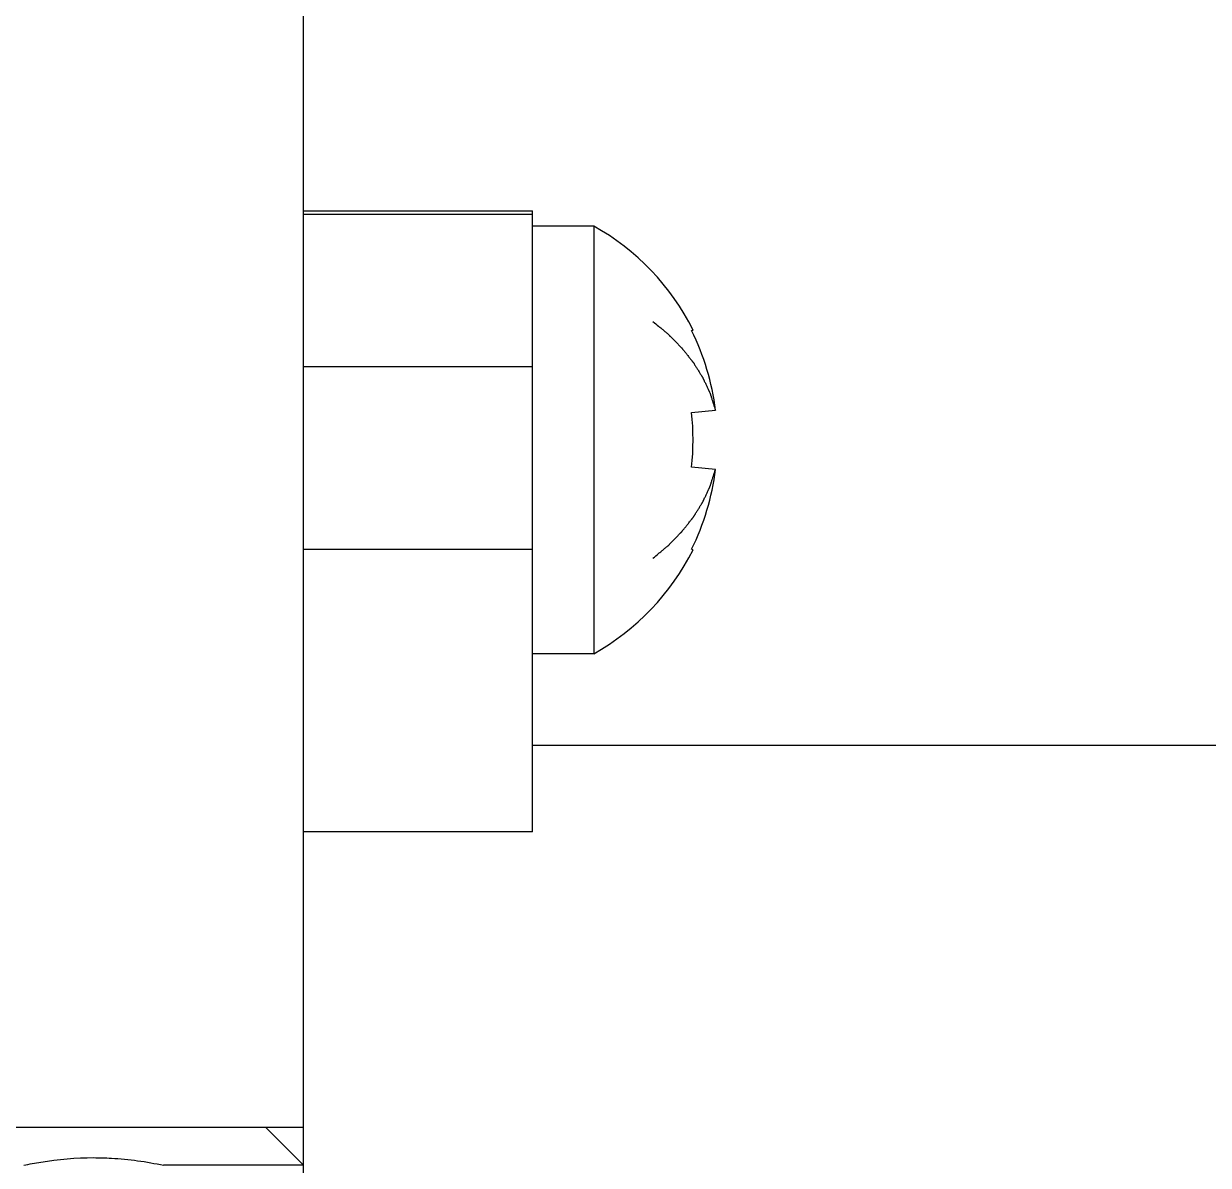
# Model space of a CAD drawing. Header units: millimetres. Extents: x 0 to 420, y 0 to 297.
# Drawn here: x 244.47 to 252.23, y 184.27 to 191.74 of the extents above; entities that cross this region are included whole.
import ezdxf

# ---------------------------------------------------------------- set-up
doc = ezdxf.new("R2010")
doc.units = ezdxf.units.MM
doc.header["$LTSCALE"] = 23.1
doc.linetypes.add('PHANTOM', pattern=[0.8, 0.45, -0.05, 0.1, -0.05, 0.1, -0.05])
doc.layers.get('0').update_dxf_attribs({"linetype": 'CONTINUOUS'})
for name, color, linetype in [('AXIS', 7, 'CONTINUOUS'), ('COSMETIC', 7, 'CONTINUOUS'), ('DCURVE', 7, 'CONTINUOUS')]:
    doc.layers.add(name, color=color, linetype=linetype)

msp = doc.modelspace()

# ---------------------------------------------------------------- linework, layer by layer
at = {"color": 7, "linetype": 'CONTINUOUS'}
for p, q in [((246.305, 184.2652), (246.305, 193.2096)), ((246.305, 190.5152), (247.805, 190.5152)), ((246.305, 190.4937), (247.805, 190.4937)), ((247.805, 186.4477), (247.805, 190.5152)), ((248.205, 190.4152), (247.805, 190.4152)), ((248.205, 190.4152), (248.205, 187.6152)), ((248.8461, 189.731), (248.8556, 189.7345)), ((246.305, 189.4956), (247.805, 189.4956)), ((248.8461, 189.1942), (249.0024, 189.2087)), ((249.0024, 188.8217), (248.8461, 188.8362)), ((247.805, 188.2964), (246.305, 188.2964)), ((248.8556, 188.2959), (248.8461, 188.2994)), ((248.205, 187.6152), (247.805, 187.6152)), ((247.805, 186.4477), (246.305, 186.4477)), ((203.555, 184.5152), (246.305, 184.5152)), ((246.055, 184.5152), (246.305, 184.2652))]:
    msp.add_line(p, q, dxfattribs=at)
at = {"color": 3, "linetype": 'CONTINUOUS'}
for p, q in [((246.305, 184.2652), (245.3882, 184.2652)), ((246.305, 174.7652), (246.305, 184.2652))]:
    msp.add_line(p, q, dxfattribs=at)
at = {"color": 7, "linetype": 'CONTINUOUS'}
for centre, radius, start, end in [((247.4217, 189.0152), 1.6042, 26.6413, 60.7733), ((247.4053, 189.0155), 1.6087, 6.89805, 26.40949), ((247.1502, 189.0152), 1.7053, 353.97634, 6.02366), ((247.4053, 189.0149), 1.6087, 333.59051, 353.10195), ((247.4217, 189.0152), 1.6042, 299.2267, 333.3587)]:
    msp.add_arc(centre, radius, start, end, dxfattribs=at)
for points, knots in [([(244.4717, 184.2652), (244.509, 184.2733), (244.66, 184.3023), (244.8142, 184.3152), (244.93, 184.3152)], [0, 0, 0, 0, 0.247671, 1, 1, 1, 1]), ([(244.93, 184.3152), (244.9687, 184.3152), (245.1225, 184.3109), (245.2757, 184.2897), (245.3882, 184.2652)], [0, 0, 0, 0, 0.251896, 1, 1, 1, 1])]:
    msp.add_open_spline(points, degree=3, knots=knots, dxfattribs=at)
at = {"layer": 'AXIS', "color": 7, "linetype": 'CONTINUOUS'}
msp.add_line((247.805, 187.0152), (260.305, 187.0152), dxfattribs=at)
at = {"layer": 'COSMETIC', "color": 7, "linetype": 'CONTINUOUS'}
for points in [[(248.5931, 189.7902), (248.6054, 189.78), (248.6237, 189.7648), (248.6451, 189.747), (248.6574, 189.7368), (248.6666, 189.7292), (248.6742, 189.7228), (248.6803, 189.7177), (248.6842, 189.7145), (248.6872, 189.712), (248.6891, 189.7104), (248.6905, 189.7093), (248.6912, 189.7086), (248.6919, 189.7079), (248.6928, 189.707), (248.6949, 189.7049), (248.6981, 189.7017), (248.7023, 189.6974), (248.7065, 189.6932), (248.7121, 189.6875), (248.7219, 189.6776), (248.7359, 189.6634), (248.7499, 189.6492), (248.7597, 189.6392), (248.7653, 189.6335), (248.7695, 189.6293), (248.7737, 189.625), (248.7769, 189.6218), (248.779, 189.6197), (248.7798, 189.6188), (248.7806, 189.6181), (248.7812, 189.6173), (248.7822, 189.616), (248.7837, 189.6141), (248.7861, 189.6111), (248.7891, 189.6073), (248.7939, 189.6013), (248.7999, 189.5937), (248.8071, 189.5847), (248.8143, 189.5756), (248.8215, 189.5666), (248.8287, 189.5575), (248.8358, 189.5484), (248.8418, 189.5409), (248.8466, 189.5348), (248.8496, 189.5311), (248.852, 189.528), (248.8538, 189.5258), (248.8553, 189.5239), (248.8564, 189.5226), (248.857, 189.5218), (248.8574, 189.5213), (248.8578, 189.5207), (248.8582, 189.5199), (248.8591, 189.5186), (248.8603, 189.5167), (248.8617, 189.5144), (248.8636, 189.5113), (248.866, 189.5075), (248.8698, 189.5014), (248.8746, 189.4938), (248.8803, 189.4846), (248.886, 189.4754), (248.8917, 189.4662), (248.8974, 189.4571), (248.9031, 189.4479), (248.9079, 189.4403), (248.9117, 189.4342), (248.9141, 189.4303), (248.916, 189.4273), (248.9172, 189.4254), (248.918, 189.424), (248.9185, 189.4233), (248.9189, 189.4224), (248.9194, 189.4214), (248.9205, 189.4189), (248.9222, 189.4152), (248.9245, 189.4103), (248.9268, 189.4054), (248.9299, 189.3988), (248.9353, 189.3873), (248.943, 189.3709), (248.9507, 189.3544), (248.9561, 189.3429), (248.9591, 189.3363), (248.9614, 189.3314), (248.9637, 189.3265), (248.9655, 189.3228), (248.9666, 189.3203), (248.9671, 189.3193), (248.9675, 189.3185), (248.9678, 189.3176), (248.9683, 189.3161), (248.9689, 189.314), (248.97, 189.3105), (248.9714, 189.3063), (248.9736, 189.2994), (248.9763, 189.2909), (248.9795, 189.2806), (248.9839, 189.2669), (248.9893, 189.2498), (248.9959, 189.2292), (249.0002, 189.2156), (249.0024, 189.2087)], [(248.5931, 188.2402), (248.6054, 188.2504), (248.6237, 188.2656), (248.6451, 188.2834), (248.6574, 188.2936), (248.6666, 188.3012), (248.6742, 188.3076), (248.6803, 188.3127), (248.6842, 188.3159), (248.6872, 188.3184), (248.6891, 188.32), (248.6905, 188.3211), (248.6912, 188.3218), (248.6919, 188.3225), (248.6928, 188.3234), (248.6949, 188.3255), (248.6981, 188.3287), (248.7023, 188.333), (248.7065, 188.3372), (248.7121, 188.3429), (248.7219, 188.3528), (248.7359, 188.367), (248.7499, 188.3812), (248.7597, 188.3912), (248.7653, 188.3969), (248.7695, 188.4011), (248.7737, 188.4054), (248.7769, 188.4086), (248.779, 188.4107), (248.7798, 188.4116), (248.7806, 188.4123), (248.7812, 188.4131), (248.7822, 188.4144), (248.7837, 188.4163), (248.7861, 188.4193), (248.7891, 188.4231), (248.7939, 188.4291), (248.7999, 188.4367), (248.8071, 188.4457), (248.8143, 188.4548), (248.8215, 188.4638), (248.8287, 188.4729), (248.8358, 188.482), (248.8418, 188.4895), (248.8466, 188.4956), (248.8496, 188.4993), (248.852, 188.5024), (248.8538, 188.5046), (248.8553, 188.5065), (248.8564, 188.5078), (248.857, 188.5086), (248.8574, 188.5091), (248.8578, 188.5097), (248.8582, 188.5105), (248.8591, 188.5118), (248.8603, 188.5137), (248.8617, 188.516), (248.8636, 188.5191), (248.866, 188.5229), (248.8698, 188.529), (248.8746, 188.5366), (248.8803, 188.5458), (248.886, 188.555), (248.8917, 188.5642), (248.8974, 188.5733), (248.9031, 188.5825), (248.9079, 188.5901), (248.9117, 188.5962), (248.9141, 188.6001), (248.916, 188.6031), (248.9172, 188.605), (248.918, 188.6064), (248.9185, 188.6071), (248.9189, 188.608), (248.9194, 188.609), (248.9205, 188.6115), (248.9222, 188.6152), (248.9245, 188.6201), (248.9268, 188.625), (248.9299, 188.6316), (248.9353, 188.6431), (248.943, 188.6595), (248.9507, 188.676), (248.9561, 188.6875), (248.9591, 188.6941), (248.9614, 188.699), (248.9637, 188.7039), (248.9655, 188.7076), (248.9666, 188.7101), (248.9671, 188.7111), (248.9675, 188.7119), (248.9678, 188.7128), (248.9683, 188.7143), (248.9689, 188.7164), (248.97, 188.7199), (248.9714, 188.7241), (248.9736, 188.731), (248.9763, 188.7395), (248.9795, 188.7498), (248.9839, 188.7635), (248.9893, 188.7806), (248.9959, 188.8012), (249.0002, 188.8148), (249.0024, 188.8217)]]:
    msp.add_open_spline(points, degree=3, knots=[0, 0, 0, 0, 0.0625, 0.09375, 0.109375, 0.125, 0.140625, 0.148438, 0.15625, 0.160156, 0.164062, 0.166016, 0.166992, 0.167969, 0.169922, 0.171875, 0.179688, 0.1875, 0.195312, 0.203125, 0.21875, 0.25, 0.28125, 0.296875, 0.304688, 0.3125, 0.320312, 0.328125, 0.330078, 0.332031, 0.333008, 0.333984, 0.335938, 0.339844, 0.34375, 0.351562, 0.359375, 0.375, 0.390625, 0.40625, 0.421875, 0.4375, 0.453125, 0.46875, 0.476562, 0.484375, 0.488281, 0.492188, 0.496094, 0.498047, 0.499023, 0.5, 0.500977, 0.501953, 0.503906, 0.507812, 0.511719, 0.515625, 0.523438, 0.53125, 0.546875, 0.5625, 0.578125, 0.59375, 0.609375, 0.625, 0.640625, 0.648438, 0.65625, 0.660156, 0.664062, 0.666016, 0.666992, 0.667969, 0.669922, 0.671875, 0.679688, 0.6875, 0.695312, 0.703125, 0.71875, 0.75, 0.78125, 0.796875, 0.804688, 0.8125, 0.820312, 0.828125, 0.830078, 0.832031, 0.833008, 0.833984, 0.835938, 0.839844, 0.84375, 0.851562, 0.859375, 0.875, 0.890625, 0.90625, 0.9375, 0.96875, 1, 1, 1, 1], dxfattribs=at)
at = {"layer": 'DCURVE', "color": 8, "linetype": 'PHANTOM'}
msp.add_line((246.305, 184.2652), (246.305, 184.5152), dxfattribs=at)

doc.saveas('drawing.dxf')
